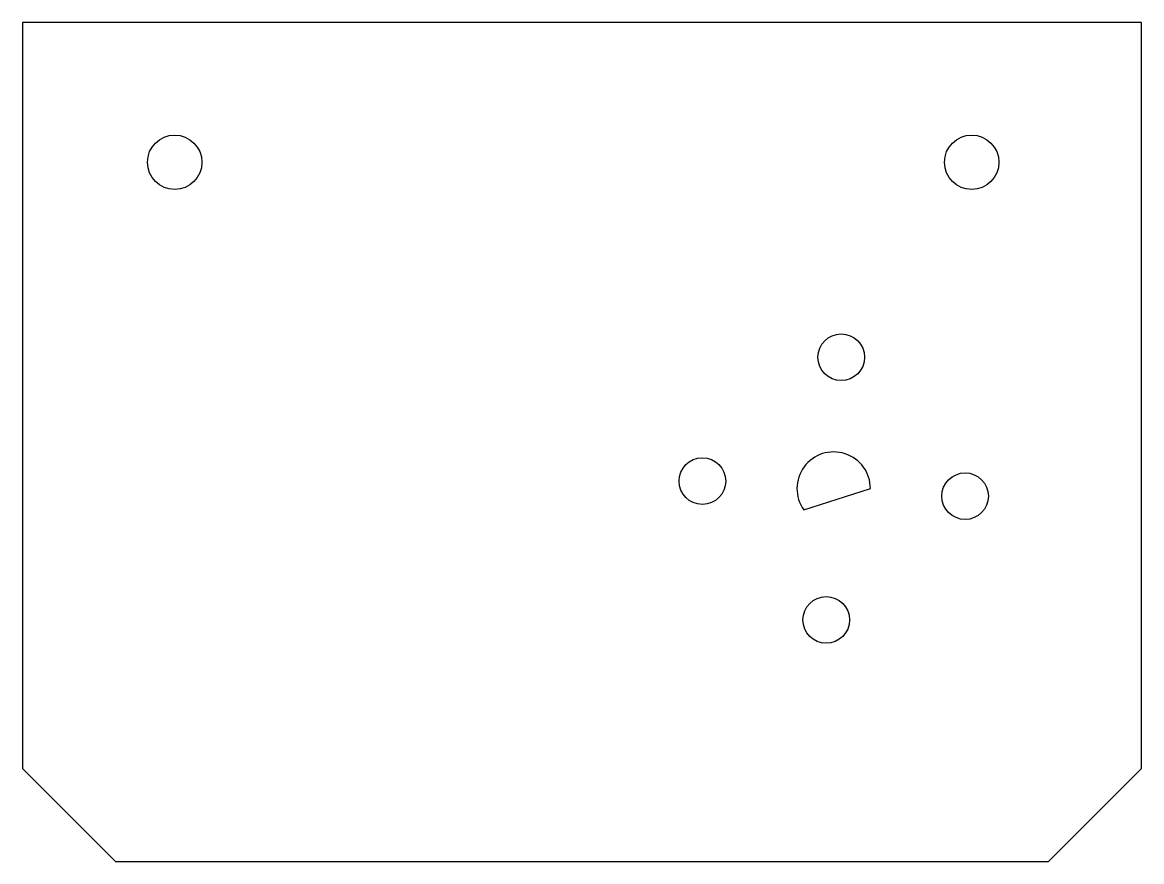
# Model space of a CAD drawing. Extents: x 2.63 to 5.63, y 1.62 to 3.87.
import ezdxf

# ---------------------------------------------------------------- set-up
doc = ezdxf.new("R2010")
doc.units = 0
doc.layers.get('0').update_dxf_attribs({"linetype": 'CONTINUOUS'})

msp = doc.modelspace()

# ---------------------------------------------------------------- linework, layer by layer
msp.add_lwpolyline([(5.6321, 1.8729), (5.6321, 3.8729), (2.6321, 3.8729), (2.6321, 1.8729), (2.8821, 1.6229), (5.3821, 1.6229)], close=True)
msp.add_lwpolyline([(4.9052, 2.6229, 1.369594), (4.7266, 2.5658)], format="xyb", close=True)
for centre, radius in [((3.0404, 3.4979), 0.073), ((5.1766, 3.4979), 0.073), ((4.827, 2.975), 0.0625), ((4.4547, 2.6431), 0.0625), ((5.1589, 2.6027), 0.0625), ((4.7866, 2.2708), 0.0625)]:
    msp.add_circle(centre, radius)

doc.saveas('drawing.dxf')
